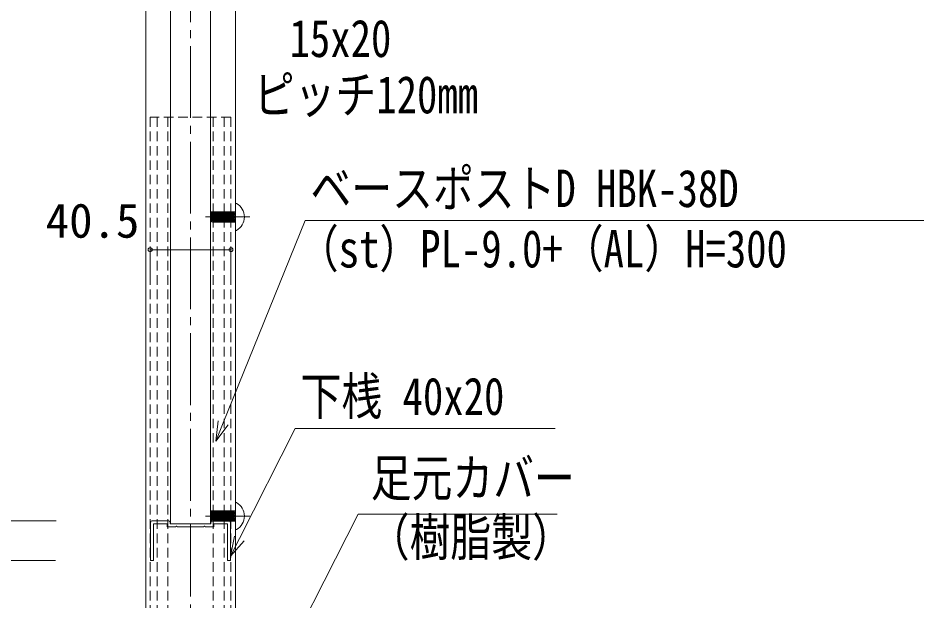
# Model space of a CAD drawing. Units: millimetres at full size; details may follow other scales. Extents: x -3425 to 3421, y -1129 to 1133.
# Drawn here: x 1462.7 to 1917.1, y -478.9 to -186.6 of the extents above; entities that cross this region are included whole.
import ezdxf
from ezdxf.enums import TextEntityAlignment as Align

# ---------------------------------------------------------------- set-up
doc = ezdxf.new("R2010")
doc.units = ezdxf.units.MM
doc.header["$LTSCALE"] = 4
doc.header["$PDMODE"] = 32
doc.header["$PDSIZE"] = 2
doc.linetypes.add('CHAIN2', pattern=[12, 9, -1, 1, -1])
doc.linetypes.add('DASHED1', pattern=[1.8, 1.2, -0.6])
for name, color, linetype, lineweight in [('0-0_0', 7, 'Continuous', 18), ('0-1_1手摺寸法', 3, 'Continuous', 9), ('0-3_2躯体線', 4, 'Continuous', 9), ('0-4_3中心線', 2, 'CHAIN2', 18), ('0-5_41ｱﾙﾐ', 6, 'Continuous', 18), ('1-4_アンカー', 4, 'Continuous', 9)]:
    doc.layers.add(name, color=color, linetype=linetype, lineweight=lineweight)
doc.styles.add('ＭＳ ゴシック', font='')
doc.styles.get('ＭＳ ゴシック').set_extended_font_data('MS Gothic')

msp = doc.modelspace()

# ---------------------------------------------------------------- linework, layer by layer
at = {"layer": '0-0_0'}
for p, q in [((1526.721, -10.416), (1526.722, -531.849)), ((1571.73, -10.416), (1571.73, -531.849)), ((1539.207, -116.564), (1539.207, -440.2)), ((1559.207, -116.564), (1559.207, -440.2))]:
    msp.add_line(p, q, dxfattribs=at)
for points in [[(1561.879, -398.887), (1565.634, -389.618), (1606.734, -288.167), (1917.134, -288.167)], [(1568.117, -390.624), (1561.879, -398.887), (1563.15, -388.612)], [(1569.216, -456.562), (1573.742, -447.645), (1601.772, -392.42), (1732.184, -392.42)], [(1583.387, -533.676), (1587.918, -524.761), (1633.354, -435.372), (1733.187, -435.372)], [(1576.131, -448.858), (1569.216, -456.562), (1571.352, -446.432)]]:
    msp.add_lwpolyline(points, dxfattribs=at)
at = {"layer": '0-1_1手摺寸法', "lineweight": 18}
for p, q in [((1528.962, -317.265), (1528.962, -302.763)), ((1569.462, -302.763), (1528.962, -302.763)), ((1533.562, -302.763), (1564.862, -302.763)), ((1569.462, -316.399), (1569.462, -302.763)), ((1481.803, -438.7), (1422.001, -438.7)), ((1469.661, -458.7), (1379.396, -458.7)), ((1481.457, -458.7), (1422.001, -458.7))]:
    msp.add_line(p, q, dxfattribs=at)
at = {"layer": '0-1_1手摺寸法'}
for p in [(1528.962, -302.763), (1569.462, -302.763)]:
    msp.add_point(p, dxfattribs=at)
at = {"layer": '0-3_2躯体線'}
for p, q in [((1571.73, -293.107), (1571.73, -279.607)), ((1572.23, -279.607), (1571.73, -279.607)), ((1559.691, -283.557), (1560.348, -289.157)), ((1559.73, -288.857), (1559.73, -283.857)), ((1571.73, -283.857), (1559.73, -283.857)), ((1560.194, -283.557), (1560.852, -289.157)), ((1560.698, -283.557), (1561.355, -289.157)), ((1561.202, -283.557), (1561.858, -289.157)), ((1561.705, -283.557), (1562.362, -289.157)), ((1562.208, -283.557), (1562.865, -289.157)), ((1562.712, -283.557), (1563.369, -289.157)), ((1563.215, -283.557), (1563.872, -289.157)), ((1563.718, -283.557), (1564.376, -289.157)), ((1564.222, -283.557), (1564.879, -289.157)), ((1564.726, -283.557), (1565.382, -289.157)), ((1565.229, -283.557), (1565.886, -289.157)), ((1565.732, -283.557), (1566.389, -289.157)), ((1566.236, -283.557), (1566.893, -289.157)), ((1566.739, -283.557), (1567.396, -289.157)), ((1567.242, -283.557), (1567.9, -289.157)), ((1567.746, -283.557), (1568.403, -289.157)), ((1568.25, -283.557), (1568.906, -289.157)), ((1568.753, -283.557), (1569.41, -289.157)), ((1569.256, -283.557), (1569.913, -289.157)), ((1569.76, -283.557), (1570.417, -289.157)), ((1570.263, -283.557), (1570.92, -289.157)), ((1570.766, -283.557), (1571.424, -289.157)), ((1571.27, -283.557), (1571.73, -287.48)), ((1556.79, -286.357), (1579.046, -286.357)), ((1571.73, -288.857), (1559.73, -288.857)), ((1572.23, -293.107), (1571.73, -293.107)), ((1571.726, -443.107), (1571.726, -429.607)), ((1572.226, -429.607), (1571.726, -429.607)), ((1559.687, -433.557), (1560.344, -439.157)), ((1559.726, -438.857), (1559.726, -433.857)), ((1571.726, -433.857), (1559.726, -433.857)), ((1560.19, -433.557), (1560.847, -439.157)), ((1560.694, -433.557), (1561.351, -439.157)), ((1561.197, -433.557), (1561.854, -439.157)), ((1561.701, -433.557), (1562.358, -439.157)), ((1562.204, -433.557), (1562.861, -439.157)), ((1562.708, -433.557), (1563.364, -439.157)), ((1563.211, -433.557), (1563.868, -439.157)), ((1563.714, -433.557), (1564.371, -439.157)), ((1564.218, -433.557), (1564.875, -439.157)), ((1564.721, -433.557), (1565.378, -439.157)), ((1565.225, -433.557), (1565.882, -439.157)), ((1565.728, -433.557), (1566.385, -439.157)), ((1566.232, -433.557), (1566.888, -439.157)), ((1566.735, -433.557), (1567.392, -439.157)), ((1567.238, -433.557), (1567.895, -439.157)), ((1567.742, -433.557), (1568.399, -439.157)), ((1568.245, -433.557), (1568.902, -439.157)), ((1568.749, -433.557), (1569.406, -439.157)), ((1569.252, -433.557), (1569.909, -439.157)), ((1569.756, -433.557), (1570.412, -439.157)), ((1570.259, -433.557), (1570.916, -439.157)), ((1570.762, -433.557), (1571.419, -439.157)), ((1571.266, -433.557), (1571.726, -437.48)), ((1556.786, -436.357), (1579.042, -436.357)), ((1571.726, -438.857), (1559.726, -438.857)), ((1572.226, -443.107), (1571.726, -443.107))]:
    msp.add_line(p, q, dxfattribs=at)
for centre in [(1568.535, -286.357), (1568.531, -436.357)]:
    msp.add_arc(centre, 7.695, 298.699, 61.301, dxfattribs=at)
at = {"layer": '0-4_3中心線'}
msp.add_line((1549.204, 615.322), (1549.212, -579.792), dxfattribs=at)
at = {"layer": '0-5_41ｱﾙﾐ'}
for p, q in [((1529.207, -439.7), (1529.207, -458.7)), ((1538.007, -438.7), (1530.207, -438.7)), ((1537.507, -440.2), (1530.707, -440.2)), ((1530.707, -440.2), (1530.707, -458.7)), ((1537.507, -440.2), (1537.507, -441.7)), ((1539.007, -439.7), (1539.007, -440.2)), ((1549.207, -440.2), (1539.007, -440.2)), ((1549.207, -440.2), (1559.407, -440.2)), ((1559.407, -439.7), (1559.407, -440.2)), ((1560.407, -438.7), (1568.207, -438.7)), ((1560.907, -440.2), (1567.707, -440.2)), ((1560.907, -440.2), (1560.907, -441.7)), ((1567.707, -440.2), (1567.707, -458.7)), ((1569.207, -439.7), (1569.207, -458.7)), ((1541.907, -441.7), (1537.507, -441.7)), ((1542.038, -441.494), (1541.907, -441.7)), ((1542.376, -441.494), (1542.507, -441.7)), ((1549.207, -441.7), (1542.507, -441.7)), ((1549.207, -441.7), (1555.907, -441.7)), ((1556.038, -441.494), (1555.907, -441.7)), ((1530.707, -458.7), (1529.207, -458.7)), ((1567.707, -458.7), (1569.207, -458.7))]:
    msp.add_line(p, q, dxfattribs=at)
msp.add_lwpolyline([(1556.376, -441.494), (1556.507, -441.7), (1560.907, -441.7)], dxfattribs=at)
for centre, radius, start, end in [((1530.207, -439.7), 1, 90, 180), ((1538.007, -439.7), 1, 0, 90), ((1560.407, -439.7), 1, 90, 180), ((1568.207, -439.7), 1, 0, 90), ((1542.207, -441.6), 0.2, 32.334, 147.666), ((1556.207, -441.6), 0.2, 32.334, 147.666)]:
    msp.add_arc(centre, radius, start, end, dxfattribs=at)
at = {"layer": '1-4_アンカー', "color": 3, "linetype": 'DASHED1', "lineweight": 18}
for p, q in [((1528.962, -236.357), (1528.962, -533.383)), ((1569.462, -236.357), (1528.962, -236.357)), ((1532.408, -236.357), (1532.408, -533.636)), ((1537.908, -236.357), (1537.908, -534.04)), ((1560.515, -236.357), (1560.515, -535.7)), ((1566.015, -236.357), (1566.015, -536.104)), ((1569.462, -236.357), (1569.462, -536.357))]:
    msp.add_line(p, q, dxfattribs=at)

# ---------------------------------------------------------------- texts
at = {"layer": '0-0_0', "style": 'ＭＳ ゴシック', "width": 0.8}
for s, p in [('15x20', (1598.886, -211.761)), ('ピッチ120mm', (1580.95, -239.996)), ('ベースポストD HBK-38D', (1609.379, -287.02)), ('（st）PL-9.0+（AL）H=300', (1603.057, -317.287)), ('下桟 40x20', (1604.418, -391.273)), ('足元カバー', (1639.602, -432.229)), ('（樹脂製）', (1638.636, -462.022))]:
    msp.add_text(s, height=18.77, dxfattribs=at).set_placement(p, align=Align.BOTTOM_LEFT)
at = {"layer": '0-1_1手摺寸法', "style": 'ＭＳ ゴシック'}
msp.add_text('40.5', height=17.27, dxfattribs=at).set_placement((1476.553, -301.944), align=Align.BOTTOM_LEFT)

doc.saveas('drawing.dxf')
